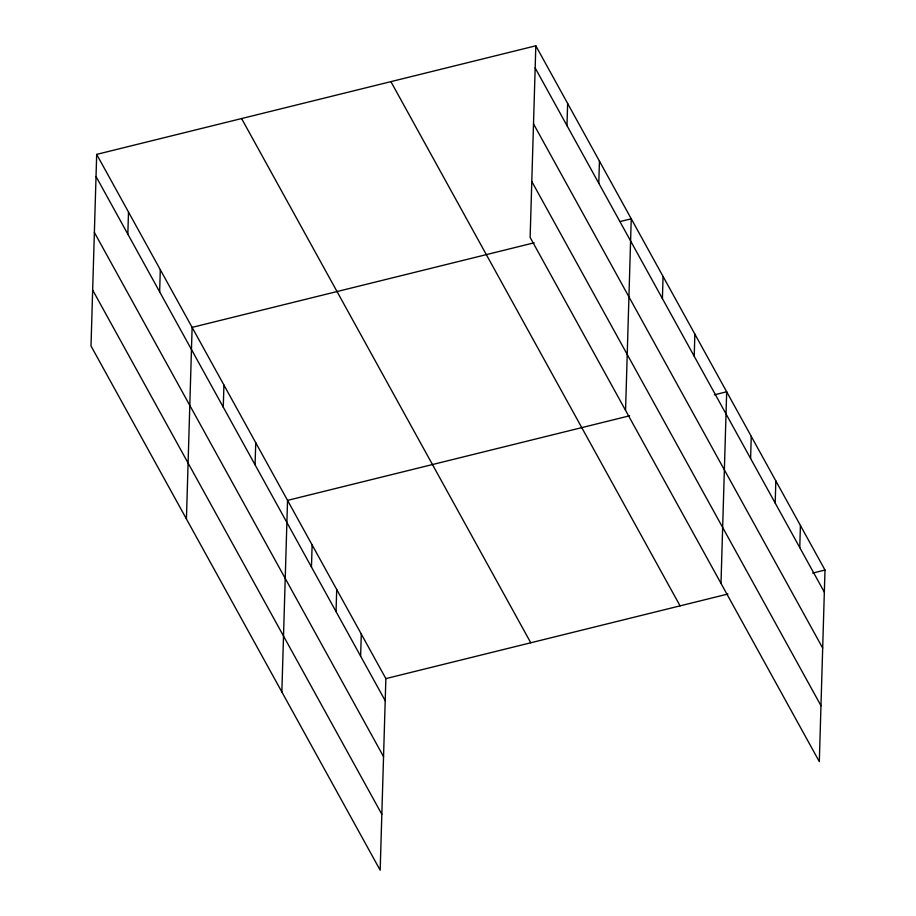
<?xml version="1.0" encoding="UTF-8"?>
<svg xmlns="http://www.w3.org/2000/svg" width="916" height="916" viewBox="0 0 916 916"><rect width="100%" height="100%" fill="white"/><g stroke="black" fill="none" stroke-linecap="round" stroke-linejoin="round"><path stroke-width="1.37" d="M96.684 154.38L91.005 345.973L380.174 870.2L385.865 678.607L96.684 154.38L535.826 45.8L824.995 570.027L819.316 761.62L530.135 237.393L535.826 45.8M127.839 234.175L128.492 212.054M159.647 291.849L160.3 269.716M186.429 518.971L192.12 327.378L534.188 242.797M223.264 407.173L223.928 385.041M255.072 464.836L255.736 442.714M281.853 691.958L287.544 500.376L629.613 415.795M311.463 567.061L312.127 544.94M336.046 611.625L336.699 589.492M360.629 656.188L361.282 634.055M566.97 125.595L567.634 103.462M598.789 183.257L599.442 161.124M625.559 410.379L631.25 218.798L620.315 221.5M662.405 298.593L663.058 276.46M694.213 356.255L694.866 334.122M720.995 583.378L726.686 391.785L714.377 394.83M750.605 458.481L751.257 436.348M775.188 503.033L775.841 480.911M799.76 547.596L800.424 525.463M385.865 678.607L727.934 594.026M812.698 573.072L824.995 570.027M535.162 67.933L824.343 592.16M533.501 123.855L822.683 648.081M531.795 181.471L820.976 705.698M390.903 81.638L680.084 605.865M241.595 118.553L530.776 642.78M96.031 176.513L385.212 700.74M94.371 232.435L383.552 756.662M92.653 290.051L381.835 814.278"/></g></svg>
